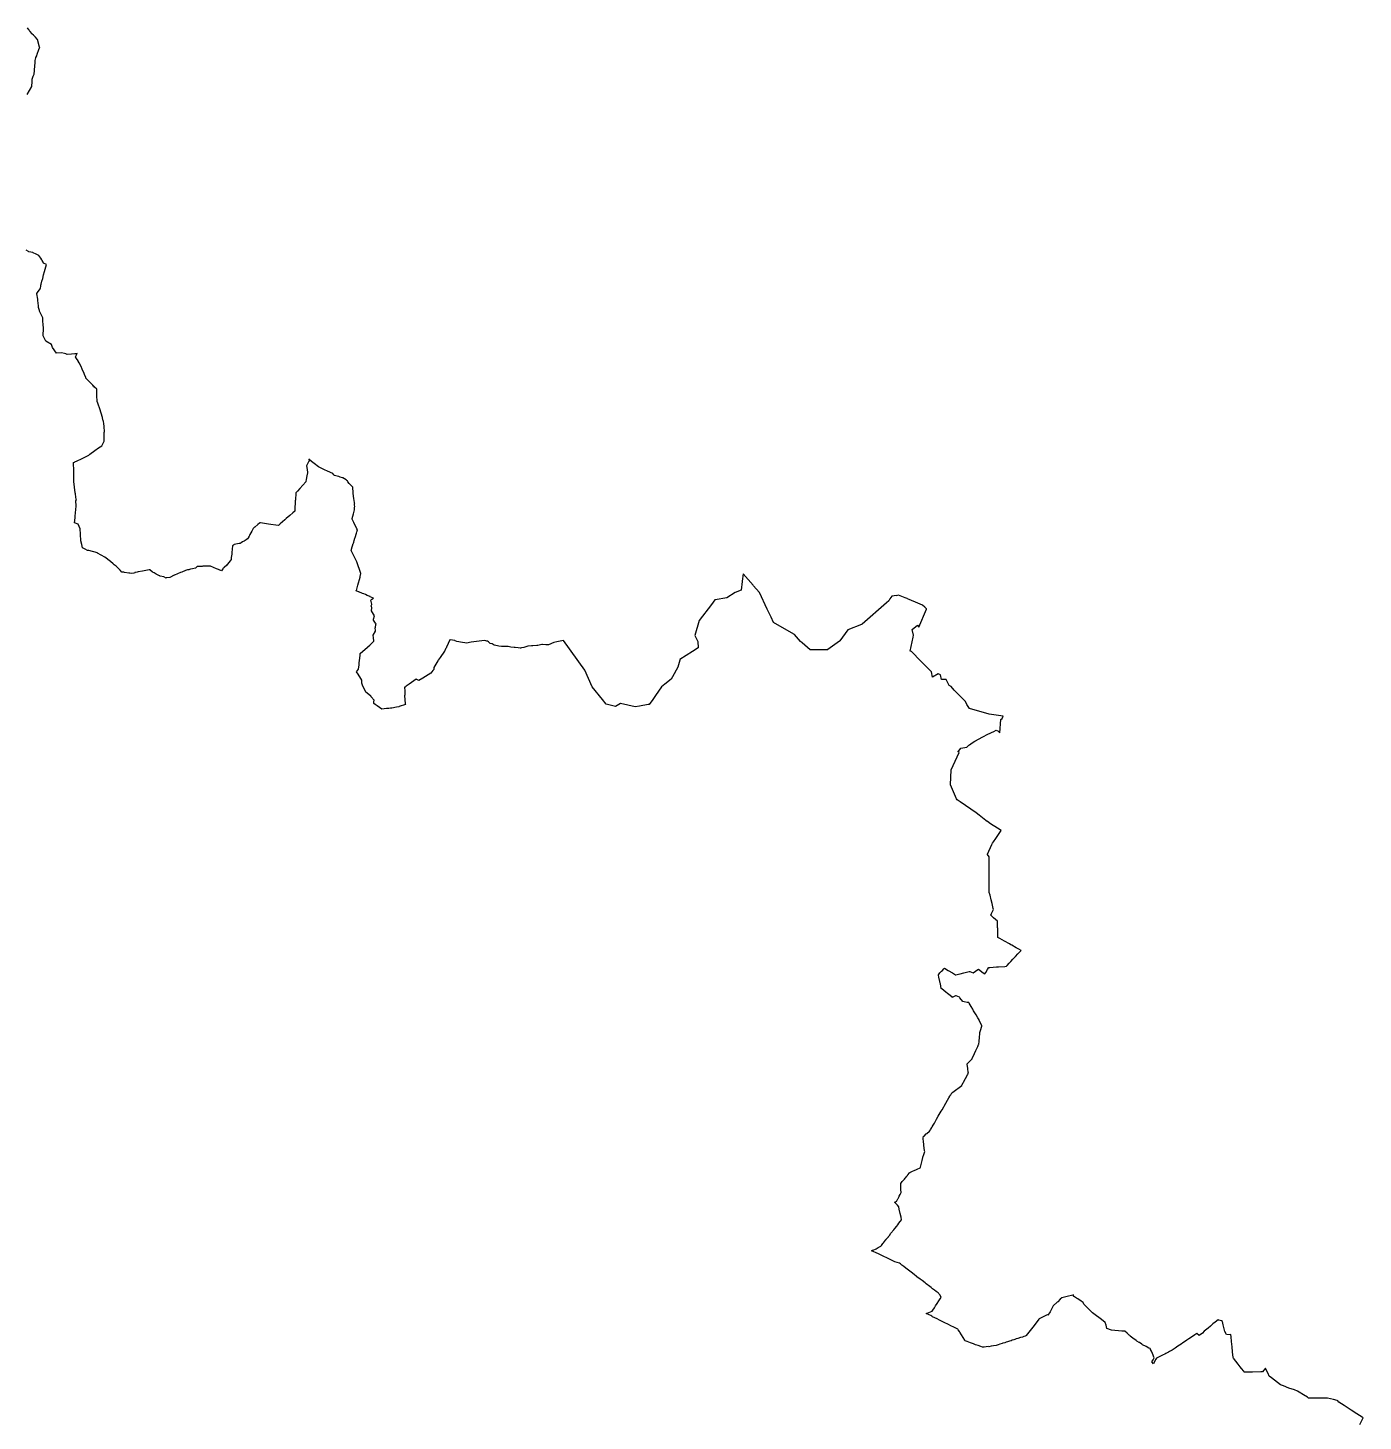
# Model space of a CAD drawing. Header units: metres. Extents: x 291232 to 378809, y 1824167 to 1998918.
# Drawn here: x 325981 to 360730, y 1955818 to 1992066 of the extents above; entities that cross this region are included whole.
import ezdxf

# ---------------------------------------------------------------- set-up
doc = ezdxf.new("R2010")
doc.units = ezdxf.units.M
doc.layers.add('DISTRICT BOUNDRY', color=86, linetype='Continuous')

msp = doc.modelspace()

# ---------------------------------------------------------------- linework, layer by layer
at = {"layer": 'DISTRICT BOUNDRY'}
for points in [[(325959, 1990336, 0), (326085, 1990539, 0), (326090, 1990668, 0), (326092, 1990733, 0), (326120, 1990808, 0), (326141, 1990865, 0), (326150, 1990953, 0), (326155, 1991004, 0), (326159, 1991040, 0), (326175, 1991195, 0), (326170, 1991218, 0), (326172, 1991219, 0), (326180, 1991254, 0), (326191, 1991289, 0), (326192, 1991293, 0), (326211, 1991342, 0), (326222, 1991384, 0), (326266, 1991501, 0), (326289, 1991560, 0), (326288, 1991561, 0), (326287, 1991565, 0), (326229, 1991762, 0), (326229, 1991763, 0), (326226, 1991767, 0), (326224, 1991770, 0), (326183, 1991820, 0), (326127, 1991879, 0), (326084, 1991913, 0), (326081, 1991919, 0), (326040, 1991970, 0), (326017, 1991999, 0), (326004, 1992021, 0), (326002, 1992027, 0), (325990, 1992041, 0), (325969, 1992066, 0)], [(360643, 1955734, 0), (360715, 1955869, 0), (360730, 1955901, 0), (360704, 1955919, 0), (360570, 1956006, 0), (360418, 1956107, 0), (360235, 1956224, 0), (360094, 1956315, 0), (360074, 1956346, 0), (360055, 1956355, 0), (359958, 1956379, 0), (359805, 1956414, 0), (359794, 1956419, 0), (359742, 1956419, 0), (359466, 1956419, 0), (359307, 1956418, 0), (359279, 1956440, 0), (359177, 1956503, 0), (359065, 1956571, 0), (359022, 1956598, 0), (358940, 1956629, 0), (358800, 1956679, 0), (358658, 1956734, 0), (358584, 1956762, 0), (358349, 1956940, 0), (358287, 1956989, 0), (358274, 1957011, 0), (358266, 1957033, 0), (358189, 1957192, 0), (358107, 1957104, 0), (358093, 1957104, 0), (358070, 1957099, 0), (357854, 1957093, 0), (357671, 1957088, 0), (357658, 1957088, 0), (357637, 1957088, 0), (357634, 1957099, 0), (357626, 1957115, 0), (357566, 1957189, 0), (357533, 1957231, 0), (357475, 1957302, 0), (357353, 1957460, 0), (357347, 1957472, 0), (357334, 1957622, 0), (357321, 1957750, 0), (357307, 1957886, 0), (357307, 1957890, 0), (357295, 1958011, 0), (357287, 1958069, 0), (357266, 1958060, 0), (357176, 1958072, 0), (357135, 1958149, 0), (357091, 1958322, 0), (357070, 1958409, 0), (357044, 1958430, 0), (356978, 1958448, 0), (356955, 1958455, 0), (356879, 1958393, 0), (356823, 1958349, 0), (356814, 1958338, 0), (356755, 1958290, 0), (356693, 1958240, 0), (356591, 1958154, 0), (356550, 1958106, 0), (356467, 1958042, 0), (356405, 1958094, 0), (356354, 1958061, 0), (356312, 1958033, 0), (356191, 1957955, 0), (356144, 1957923, 0), (356084, 1957882, 0), (356041, 1957853, 0), (355994, 1957823, 0), (355907, 1957765, 0), (355840, 1957718, 0), (355759, 1957668, 0), (355695, 1957626, 0), (355661, 1957609, 0), (355593, 1957576, 0), (355569, 1957560, 0), (355528, 1957539, 0), (355457, 1957508, 0), (355351, 1957453, 0), (355335, 1957428, 0), (355303, 1957367, 0), (355273, 1957305, 0), (355228, 1957359, 0), (355262, 1957415, 0), (355282, 1957443, 0), (355295, 1957468, 0), (355249, 1957573, 0), (355220, 1957640, 0), (355200, 1957685, 0), (355197, 1957693, 0), (355191, 1957705, 0), (355154, 1957719, 0), (355082, 1957756, 0), (354989, 1957799, 0), (354970, 1957821, 0), (354909, 1957860, 0), (354902, 1957867, 0), (354845, 1957896, 0), (354824, 1957912, 0), (354738, 1957980, 0), (354671, 1958032, 0), (354659, 1958042, 0), (354640, 1958058, 0), (354603, 1958090, 0), (354589, 1958106, 0), (354532, 1958155, 0), (354453, 1958155, 0), (354185, 1958185, 0), (354184, 1958184, 0), (354063, 1958224, 0), (354040, 1958312, 0), (354019, 1958383, 0), (353919, 1958460, 0), (353725, 1958607, 0), (353687, 1958638, 0), (353638, 1958685, 0), (353579, 1958743, 0), (353461, 1958859, 0), (353443, 1958905, 0), (353389, 1958942, 0), (353303, 1958996, 0), (353270, 1959017, 0), (353219, 1959051, 0), (353209, 1959057, 0), (353202, 1959061, 0), (353199, 1959063, 0), (353195, 1959068, 0), (353195, 1959071, 0), (353194, 1959092, 0), (353193, 1959100, 0), (353193, 1959101, 0), (353193, 1959102, 0), (353175, 1959098, 0), (353029, 1959063, 0), (352888, 1959027, 0), (352848, 1958991, 0), (352781, 1958925, 0), (352766, 1958910, 0), (352666, 1958815, 0), (352654, 1958804, 0), (352587, 1958663, 0), (352524, 1958577, 0), (352508, 1958584, 0), (352299, 1958477, 0), (352291, 1958472, 0), (352168, 1958309, 0), (352100, 1958222, 0), (351963, 1958049, 0), (351953, 1958038, 0), (351934, 1958031, 0), (351899, 1958018, 0), (351862, 1958006, 0), (351813, 1957991, 0), (351744, 1957970, 0), (351705, 1957957, 0), (351668, 1957945, 0), (351643, 1957936, 0), (351595, 1957920, 0), (351571, 1957911, 0), (351531, 1957898, 0), (351505, 1957889, 0), (351477, 1957881, 0), (351442, 1957868, 0), (351408, 1957858, 0), (351358, 1957842, 0), (351340, 1957837, 0), (351276, 1957816, 0), (351229, 1957800, 0), (351207, 1957791, 0), (351179, 1957787, 0), (351107, 1957774, 0), (351047, 1957765, 0), (350986, 1957754, 0), (350972, 1957760, 0), (350918, 1957752, 0), (350869, 1957745, 0), (350840, 1957741, 0), (350826, 1957743, 0), (350785, 1957758, 0), (350708, 1957784, 0), (350642, 1957807, 0), (350591, 1957827, 0), (350515, 1957853, 0), (350470, 1957870, 0), (350467, 1957871, 0), (350422, 1957890, 0), (350377, 1957907, 0), (350372, 1957909, 0), (350361, 1957926, 0), (350319, 1957996, 0), (350276, 1958062, 0), (350232, 1958136, 0), (350226, 1958146, 0), (350195, 1958195, 0), (350184, 1958212, 0), (350148, 1958228, 0), (350075, 1958264, 0), (350000, 1958299, 0), (349936, 1958330, 0), (349901, 1958348, 0), (349862, 1958368, 0), (349790, 1958403, 0), (349709, 1958443, 0), (349642, 1958476, 0), (349581, 1958508, 0), (349525, 1958535, 0), (349507, 1958546, 0), (349476, 1958562, 0), (349440, 1958579, 0), (349415, 1958590, 0), (349377, 1958609, 0), (349357, 1958621, 0), (349381, 1958629, 0), (349424, 1958644, 0), (349513, 1958675, 0), (349535, 1958709, 0), (349575, 1958769, 0), (349605, 1958819, 0), (349645, 1958879, 0), (349692, 1958950, 0), (349725, 1959001, 0), (349746, 1959037, 0), (349725, 1959094, 0), (349700, 1959125, 0), (349687, 1959136, 0), (349676, 1959144, 0), (349668, 1959152, 0), (349617, 1959191, 0), (349573, 1959226, 0), (349525, 1959263, 0), (349494, 1959287, 0), (349488, 1959292, 0), (349450, 1959322, 0), (349358, 1959394, 0), (349334, 1959412, 0), (349253, 1959475, 0), (349203, 1959513, 0), (349119, 1959575, 0), (349110, 1959582, 0), (349043, 1959634, 0), (348971, 1959690, 0), (348864, 1959774, 0), (348787, 1959830, 0), (348741, 1959865, 0), (348729, 1959875, 0), (348688, 1959906, 0), (348661, 1959927, 0), (348544, 1959960, 0), (348492, 1959985, 0), (348368, 1960045, 0), (348219, 1960115, 0), (348134, 1960158, 0), (348040, 1960204, 0), (347955, 1960243, 0), (347940, 1960250, 0), (347945, 1960255, 0), (347965, 1960263, 0), (347976, 1960263, 0), (348054, 1960303, 0), (348113, 1960335, 0), (348183, 1960374, 0), (348193, 1960386, 0), (348232, 1960437, 0), (348248, 1960459, 0), (348273, 1960492, 0), (348298, 1960525, 0), (348305, 1960534, 0), (348311, 1960541, 0), (348317, 1960548, 0), (348323, 1960555, 0), (348329, 1960562, 0), (348336, 1960569, 0), (348350, 1960585, 0), (348365, 1960600, 0), (348371, 1960607, 0), (348376, 1960614, 0), (348382, 1960621, 0), (348387, 1960628, 0), (348393, 1960635, 0), (348398, 1960642, 0), (348403, 1960649, 0), (348441, 1960704, 0), (348517, 1960797, 0), (348545, 1960829, 0), (348595, 1960893, 0), (348621, 1960928, 0), (348649, 1960966, 0), (348682, 1961009, 0), (348684, 1961012, 0), (348692, 1961022, 0), (348714, 1961054, 0), (348720, 1961063, 0), (348717, 1961074, 0), (348710, 1961108, 0), (348707, 1961121, 0), (348686, 1961220, 0), (348658, 1961333, 0), (348646, 1961392, 0), (348611, 1961434, 0), (348564, 1961485, 0), (348562, 1961488, 0), (348537, 1961515, 0), (348557, 1961526, 0), (348587, 1961542, 0), (348593, 1961551, 0), (348594, 1961552, 0), (348614, 1961584, 0), (348623, 1961600, 0), (348627, 1961608, 0), (348643, 1961642, 0), (348656, 1961668, 0), (348657, 1961670, 0), (348678, 1961710, 0), (348678, 1961710, 0), (348705, 1961763, 0), (348703, 1961845, 0), (348701, 1961931, 0), (348698, 1962000, 0), (348718, 1962026, 0), (348737, 1962049, 0), (348774, 1962095, 0), (348792, 1962117, 0), (348813, 1962142, 0), (348826, 1962158, 0), (348857, 1962189, 0), (348874, 1962212, 0), (348882, 1962223, 0), (348921, 1962275, 0), (348929, 1962284, 0), (348932, 1962285, 0), (348940, 1962289, 0), (348949, 1962293, 0), (348951, 1962294, 0), (348984, 1962309, 0), (349066, 1962344, 0), (349067, 1962344, 0), (349093, 1962358, 0), (349143, 1962382, 0), (349181, 1962395, 0), (349201, 1962405, 0), (349207, 1962425, 0), (349217, 1962462, 0), (349252, 1962598, 0), (349271, 1962676, 0), (349274, 1962684, 0), (349296, 1962754, 0), (349321, 1962833, 0), (349319, 1962853, 0), (349300, 1962994, 0), (349285, 1963109, 0), (349282, 1963143, 0), (349280, 1963162, 0), (349278, 1963178, 0), (349277, 1963196, 0), (349275, 1963206, 0), (349287, 1963220, 0), (349303, 1963235, 0), (349359, 1963289, 0), (349378, 1963302, 0), (349444, 1963365, 0), (349473, 1963396, 0), (349484, 1963416, 0), (349502, 1963453, 0), (349514, 1963474, 0), (349542, 1963520, 0), (349556, 1963541, 0), (349576, 1963571, 0), (349597, 1963607, 0), (349631, 1963673, 0), (349672, 1963749, 0), (349747, 1963880, 0), (349773, 1963919, 0), (349873, 1964094, 0), (349916, 1964170, 0), (349947, 1964225, 0), (349978, 1964271, 0), (349996, 1964303, 0), (350001, 1964311, 0), (350028, 1964356, 0), (350052, 1964375, 0), (350289, 1964554, 0), (350289, 1964555, 0), (350324, 1964621, 0), (350334, 1964639, 0), (350383, 1964732, 0), (350444, 1964843, 0), (350459, 1964869, 0), (350455, 1964900, 0), (350447, 1964987, 0), (350444, 1964999, 0), (350426, 1965099, 0), (350426, 1965100, 0), (350425, 1965114, 0), (350471, 1965160, 0), (350552, 1965244, 0), (350557, 1965252, 0), (350617, 1965383, 0), (350654, 1965464, 0), (350666, 1965491, 0), (350699, 1965562, 0), (350723, 1965618, 0), (350728, 1965627, 0), (350734, 1965692, 0), (350744, 1965807, 0), (350752, 1965896, 0), (350755, 1965927, 0), (350763, 1965952, 0), (350772, 1965984, 0), (350804, 1966092, 0), (350809, 1966109, 0), (350809, 1966110, 0), (350774, 1966175, 0), (350735, 1966250, 0), (350734, 1966256, 0), (350721, 1966281, 0), (350704, 1966312, 0), (350659, 1966385, 0), (350593, 1966496, 0), (350570, 1966534, 0), (350528, 1966604, 0), (350476, 1966689, 0), (350474, 1966692, 0), (350465, 1966706, 0), (350429, 1966713, 0), (350351, 1966730, 0), (350312, 1966738, 0), (350239, 1966833, 0), (350223, 1966851, 0), (350140, 1966881, 0), (350123, 1966885, 0), (350119, 1966883, 0), (350037, 1966840, 0), (350032, 1966844, 0), (349979, 1966888, 0), (349913, 1966944, 0), (349868, 1966982, 0), (349769, 1967064, 0), (349751, 1967077, 0), (349728, 1967196, 0), (349725, 1967209, 0), (349714, 1967259, 0), (349691, 1967371, 0), (349682, 1967421, 0), (349680, 1967432, 0), (349718, 1967478, 0), (349761, 1967521, 0), (349785, 1967546, 0), (349821, 1967585, 0), (349822, 1967586, 0), (349837, 1967601, 0), (349931, 1967545, 0), (350040, 1967480, 0), (350099, 1967449, 0), (350126, 1967433, 0), (350128, 1967432, 0), (350202, 1967450, 0), (350240, 1967457, 0), (350338, 1967481, 0), (350477, 1967514, 0), (350492, 1967516, 0), (350583, 1967482, 0), (350701, 1967564, 0), (350720, 1967577, 0), (350721, 1967578, 0), (350839, 1967485, 0), (350881, 1967451, 0), (350907, 1967493, 0), (350954, 1967566, 0), (350985, 1967615, 0), (350991, 1967622, 0), (351015, 1967624, 0), (351192, 1967635, 0), (351197, 1967636, 0), (351244, 1967639, 0), (351404, 1967649, 0), (351447, 1967651, 0), (351461, 1967668, 0), (351466, 1967674, 0), (351519, 1967733, 0), (351564, 1967780, 0), (351615, 1967835, 0), (351661, 1967884, 0), (351685, 1967910, 0), (351743, 1967972, 0), (351805, 1968039, 0), (351827, 1968062, 0), (351768, 1968095, 0), (351698, 1968134, 0), (351584, 1968198, 0), (351558, 1968212, 0), (351523, 1968232, 0), (351395, 1968303, 0), (351274, 1968373, 0), (351227, 1968401, 0), (351224, 1968469, 0), (351222, 1968566, 0), (351221, 1968643, 0), (351218, 1968656, 0), (351219, 1968699, 0), (351216, 1968790, 0), (351214, 1968825, 0), (351115, 1968913, 0), (351066, 1968959, 0), (351039, 1968983, 0), (351060, 1969024, 0), (351106, 1969111, 0), (351114, 1969126, 0), (351106, 1969155, 0), (351075, 1969281, 0), (351050, 1969377, 0), (351020, 1969501, 0), (351002, 1969573, 0), (350999, 1969582, 0), (350999, 1969593, 0), (350998, 1969661, 0), (350997, 1969759, 0), (350997, 1969815, 0), (350997, 1969905, 0), (350997, 1969969, 0), (350997, 1970033, 0), (350997, 1970070, 0), (350996, 1970125, 0), (350996, 1970189, 0), (350997, 1970247, 0), (350997, 1970290, 0), (350997, 1970390, 0), (350997, 1970452, 0), (350997, 1970474, 0), (350996, 1970501, 0), (350959, 1970562, 0), (350952, 1970570, 0), (350988, 1970645, 0), (351034, 1970744, 0), (351071, 1970821, 0), (351087, 1970851, 0), (351110, 1970885, 0), (351171, 1970977, 0), (351308, 1971186, 0), (351214, 1971247, 0), (351034, 1971361, 0), (350952, 1971414, 0), (350945, 1971419, 0), (350910, 1971447, 0), (350781, 1971548, 0), (350734, 1971587, 0), (350664, 1971641, 0), (350520, 1971739, 0), (350241, 1971929, 0), (350164, 1971981, 0), (350151, 1972011, 0), (349993, 1972369, 0), (350012, 1972759, 0), (350219, 1973212, 0), (350185, 1973239, 0), (350198, 1973251, 0), (350240, 1973301, 0), (350263, 1973329, 0), (350414, 1973356, 0), (350473, 1973404, 0), (350486, 1973417, 0), (350554, 1973462, 0), (350622, 1973507, 0), (350829, 1973618, 0), (350867, 1973637, 0), (350931, 1973671, 0), (350961, 1973687, 0), (351024, 1973720, 0), (351055, 1973734, 0), (351116, 1973762, 0), (351183, 1973792, 0), (351201, 1973785, 0), (351223, 1973777, 0), (351278, 1973727, 0), (351302, 1974075, 0), (351334, 1974100, 0), (351365, 1974156, 0), (351362, 1974156, 0), (350996, 1974213, 0), (350482, 1974356, 0), (350421, 1974466, 0), (350379, 1974540, 0), (350085, 1974834, 0), (350008, 1974930, 0), (349958, 1974960, 0), (349881, 1975113, 0), (349759, 1975115, 0), (349729, 1975235, 0), (349675, 1975263, 0), (349522, 1975175, 0), (349495, 1975314, 0), (349439, 1975371, 0), (349220, 1975594, 0), (348973, 1975845, 0), (348942, 1975846, 0), (349019, 1976211, 0), (349030, 1976265, 0), (348998, 1976414, 0), (349136, 1976526, 0), (349172, 1976474, 0), (349365, 1976942, 0), (349371, 1976951, 0), (349370, 1976952, 0), (349325, 1976994, 0), (349265, 1977050, 0), (349143, 1977100, 0), (348920, 1977192, 0), (348871, 1977212, 0), (348860, 1977217, 0), (348815, 1977235, 0), (348638, 1977305, 0), (348582, 1977289, 0), (348583, 1977302, 0), (348464, 1977280, 0), (348464, 1977280, 0), (348417, 1977209, 0), (348395, 1977175, 0), (348384, 1977159, 0), (348325, 1977107, 0), (347689, 1976551, 0), (347686, 1976549, 0), (347672, 1976544, 0), (347316, 1976406, 0), (347115, 1976121, 0), (347103, 1976112, 0), (346799, 1975893, 0), (346791, 1975886, 0), (346718, 1975886, 0), (346344, 1975883, 0), (346132, 1976064, 0), (346090, 1976099, 0), (345931, 1976285, 0), (345797, 1976363, 0), (345386, 1976599, 0), (345321, 1976734, 0), (345245, 1976894, 0), (345239, 1976906, 0), (345223, 1976940, 0), (345017, 1977372, 0), (345010, 1977387, 0), (344868, 1977551, 0), (344856, 1977564, 0), (344595, 1977865, 0), (344573, 1977675, 0), (344571, 1977662, 0), (344544, 1977438, 0), (344388, 1977376, 0), (344172, 1977237, 0), (343870, 1977185, 0), (343859, 1977183, 0), (343769, 1977064, 0), (343454, 1976650, 0), (343336, 1976258, 0), (343419, 1976103, 0), (343426, 1975937, 0), (343280, 1975843, 0), (342951, 1975631, 0), (342948, 1975620, 0), (342896, 1975432, 0), (342757, 1975183, 0), (342755, 1975180, 0), (342720, 1975118, 0), (342554, 1974988, 0), (342467, 1974920, 0), (342314, 1974699, 0), (342244, 1974596, 0), (342146, 1974463, 0), (342127, 1974460, 0), (341899, 1974419, 0), (341786, 1974399, 0), (341401, 1974486, 0), (341274, 1974414, 0), (341031, 1974474, 0), (340932, 1974595, 0), (340665, 1974924, 0), (340479, 1975357, 0), (339920, 1976124, 0), (339745, 1976090, 0), (339665, 1976074, 0), (339533, 1976017, 0), (339458, 1976018, 0), (339371, 1976019, 0), (339353, 1976020, 0), (339253, 1975998, 0), (339248, 1975997, 0), (339230, 1975996, 0), (339120, 1975989, 0), (339090, 1975988, 0), (338998, 1975983, 0), (338992, 1975982, 0), (338915, 1975950, 0), (338885, 1975944, 0), (338830, 1975933, 0), (338798, 1975927, 0), (338794, 1975927, 0), (338742, 1975934, 0), (338660, 1975944, 0), (338654, 1975945, 0), (338633, 1975948, 0), (338554, 1975958, 0), (338516, 1975962, 0), (338479, 1975969, 0), (338447, 1975975, 0), (338437, 1975975, 0), (338412, 1975974, 0), (338315, 1975970, 0), (338310, 1975970, 0), (338241, 1975984, 0), (338126, 1976007, 0), (338116, 1976009, 0), (338066, 1976041, 0), (338066, 1976042, 0), (338012, 1976053, 0), (337980, 1976086, 0), (337977, 1976089, 0), (337960, 1976104, 0), (337955, 1976108, 0), (337928, 1976112, 0), (337925, 1976113, 0), (337901, 1976118, 0), (337875, 1976124, 0), (337873, 1976124, 0), (337794, 1976118, 0), (337791, 1976117, 0), (337518, 1976087, 0), (337515, 1976086, 0), (337400, 1976055, 0), (337352, 1976063, 0), (337288, 1976074, 0), (337144, 1976098, 0), (337103, 1976120, 0), (337093, 1976125, 0), (336969, 1976143, 0), (336960, 1976144, 0), (336874, 1975955, 0), (336863, 1975929, 0), (336853, 1975909, 0), (336831, 1975859, 0), (336826, 1975848, 0), (336710, 1975685, 0), (336658, 1975612, 0), (336649, 1975600, 0), (336548, 1975425, 0), (336548, 1975425, 0), (336546, 1975377, 0), (336545, 1975370, 0), (336524, 1975343, 0), (336470, 1975275, 0), (336469, 1975274, 0), (336263, 1975149, 0), (336159, 1975086, 0), (336086, 1975125, 0), (336025, 1975081, 0), (335900, 1974991, 0), (335822, 1974935, 0), (335796, 1974916, 0), (335787, 1974909, 0), (335788, 1974812, 0), (335789, 1974709, 0), (335784, 1974700, 0), (335779, 1974693, 0), (335804, 1974483, 0), (335806, 1974465, 0), (335646, 1974406, 0), (335637, 1974403, 0), (335631, 1974401, 0), (335573, 1974391, 0), (335529, 1974383, 0), (335495, 1974377, 0), (335455, 1974370, 0), (335449, 1974369, 0), (335432, 1974366, 0), (335420, 1974365, 0), (335377, 1974361, 0), (335349, 1974359, 0), (335311, 1974355, 0), (335195, 1974345, 0), (335073, 1974427, 0), (335022, 1974462, 0), (334989, 1974484, 0), (334989, 1974536, 0), (334990, 1974575, 0), (334919, 1974665, 0), (334912, 1974675, 0), (334910, 1974676, 0), (334814, 1974756, 0), (334778, 1974787, 0), (334770, 1974802, 0), (334693, 1974965, 0), (334691, 1974969, 0), (334672, 1975018, 0), (334672, 1975036, 0), (334670, 1975093, 0), (334669, 1975094, 0), (334645, 1975135, 0), (334576, 1975251, 0), (334532, 1975315, 0), (334536, 1975316, 0), (334585, 1975378, 0), (334600, 1975494, 0), (334606, 1975537, 0), (334614, 1975616, 0), (334618, 1975656, 0), (334621, 1975682, 0), (334623, 1975703, 0), (334625, 1975722, 0), (334628, 1975749, 0), (334630, 1975768, 0), (334632, 1975784, 0), (334632, 1975786, 0), (334822, 1975958, 0), (334827, 1975963, 0), (334879, 1976009, 0), (334978, 1976102, 0), (334983, 1976112, 0), (334983, 1976114, 0), (334982, 1976120, 0), (334976, 1976200, 0), (334971, 1976266, 0), (335027, 1976367, 0), (335025, 1976397, 0), (335022, 1976446, 0), (335027, 1976478, 0), (335038, 1976537, 0), (335039, 1976548, 0), (335042, 1976561, 0), (335029, 1976580, 0), (335013, 1976601, 0), (334974, 1976656, 0), (334974, 1976658, 0), (334977, 1976686, 0), (335004, 1976768, 0), (334926, 1976895, 0), (334925, 1976895, 0), (334926, 1976900, 0), (334936, 1976978, 0), (334933, 1976985, 0), (334924, 1977005, 0), (334916, 1977026, 0), (334930, 1977067, 0), (334931, 1977070, 0), (334903, 1977180, 0), (334932, 1977202, 0), (334972, 1977233, 0), (334890, 1977267, 0), (334887, 1977269, 0), (334861, 1977280, 0), (334835, 1977291, 0), (334814, 1977300, 0), (334767, 1977320, 0), (334721, 1977339, 0), (334691, 1977352, 0), (334592, 1977394, 0), (334587, 1977396, 0), (334529, 1977419, 0), (334529, 1977427, 0), (334530, 1977429, 0), (334570, 1977569, 0), (334629, 1977775, 0), (334633, 1977789, 0), (334643, 1977869, 0), (334644, 1977872, 0), (334540, 1978171, 0), (334427, 1978401, 0), (334411, 1978432, 0), (334410, 1978435, 0), (334395, 1978465, 0), (334403, 1978492, 0), (334407, 1978505, 0), (334449, 1978648, 0), (334452, 1978660, 0), (334460, 1978687, 0), (334472, 1978727, 0), (334490, 1978789, 0), (334496, 1978810, 0), (334496, 1978810, 0), (334532, 1978921, 0), (334544, 1978958, 0), (334548, 1978968, 0), (334552, 1978982, 0), (334559, 1979004, 0), (334557, 1979008, 0), (334543, 1979035, 0), (334463, 1979195, 0), (334435, 1979252, 0), (334418, 1979287, 0), (334421, 1979301, 0), (334422, 1979303, 0), (334453, 1979422, 0), (334480, 1979527, 0), (334480, 1979530, 0), (334481, 1979575, 0), (334481, 1979578, 0), (334485, 1979597, 0), (334489, 1979611, 0), (334488, 1979617, 0), (334484, 1979645, 0), (334484, 1979651, 0), (334481, 1979670, 0), (334485, 1979679, 0), (334486, 1979680, 0), (334483, 1979698, 0), (334482, 1979706, 0), (334471, 1979776, 0), (334466, 1979817, 0), (334449, 1979964, 0), (334447, 1979987, 0), (334444, 1980014, 0), (334443, 1980023, 0), (334439, 1980064, 0), (334438, 1980070, 0), (334437, 1980116, 0), (334434, 1980119, 0), (334359, 1980195, 0), (334358, 1980196, 0), (334347, 1980210, 0), (334312, 1980255, 0), (334310, 1980257, 0), (334298, 1980278, 0), (334296, 1980280, 0), (334296, 1980281, 0), (334279, 1980289, 0), (334265, 1980304, 0), (334261, 1980309, 0), (334261, 1980309, 0), (334179, 1980358, 0), (334179, 1980359, 0), (334165, 1980363, 0), (334109, 1980380, 0), (334071, 1980390, 0), (334033, 1980400, 0), (333958, 1980420, 0), (333945, 1980437, 0), (333919, 1980469, 0), (333782, 1980533, 0), (333700, 1980571, 0), (333600, 1980618, 0), (333547, 1980643, 0), (333546, 1980643, 0), (333542, 1980645, 0), (333508, 1980671, 0), (333465, 1980706, 0), (333362, 1980786, 0), (333292, 1980841, 0), (333294, 1980834, 0), (333301, 1980796, 0), (333301, 1980794, 0), (333288, 1980772, 0), (333268, 1980737, 0), (333230, 1980671, 0), (333230, 1980670, 0), (333246, 1980579, 0), (333259, 1980500, 0), (333258, 1980491, 0), (333245, 1980415, 0), (333228, 1980319, 0), (333219, 1980261, 0), (333218, 1980254, 0), (333057, 1980081, 0), (332996, 1980015, 0), (332981, 1979999, 0), (332953, 1979969, 0), (332953, 1979965, 0), (332953, 1979958, 0), (332953, 1979958, 0), (332943, 1979785, 0), (332941, 1979764, 0), (332936, 1979672, 0), (332932, 1979613, 0), (332929, 1979559, 0), (332928, 1979534, 0), (332927, 1979524, 0), (332925, 1979492, 0), (332878, 1979450, 0), (332798, 1979380, 0), (332705, 1979299, 0), (332671, 1979270, 0), (332551, 1979166, 0), (332513, 1979132, 0), (332499, 1979120, 0), (332493, 1979121, 0), (332247, 1979156, 0), (332084, 1979179, 0), (332038, 1979186, 0), (332020, 1979188, 0), (332012, 1979182, 0), (331965, 1979143, 0), (331889, 1979077, 0), (331883, 1979072, 0), (331854, 1979047, 0), (331843, 1979038, 0), (331807, 1978970, 0), (331760, 1978884, 0), (331748, 1978861, 0), (331738, 1978842, 0), (331724, 1978817, 0), (331720, 1978809, 0), (331701, 1978775, 0), (331698, 1978769, 0), (331660, 1978746, 0), (331607, 1978715, 0), (331571, 1978693, 0), (331533, 1978671, 0), (331507, 1978655, 0), (331482, 1978650, 0), (331347, 1978621, 0), (331336, 1978611, 0), (331330, 1978606, 0), (331306, 1978586, 0), (331304, 1978563, 0), (331301, 1978529, 0), (331296, 1978487, 0), (331291, 1978434, 0), (331290, 1978419, 0), (331285, 1978373, 0), (331276, 1978285, 0), (331275, 1978270, 0), (331271, 1978231, 0), (331244, 1978198, 0), (331177, 1978115, 0), (331176, 1978113, 0), (331158, 1978090, 0), (331092, 1978029, 0), (331070, 1978009, 0), (331068, 1978006, 0), (331059, 1977995, 0), (331058, 1977993, 0), (331020, 1977943, 0), (330963, 1977966, 0), (330943, 1977975, 0), (330890, 1977996, 0), (330730, 1978062, 0), (330572, 1978057, 0), (330572, 1978057, 0), (330571, 1978057, 0), (330538, 1978057, 0), (330519, 1978056, 0), (330512, 1978056, 0), (330503, 1978056, 0), (330493, 1978055, 0), (330482, 1978055, 0), (330456, 1978054, 0), (330450, 1978054, 0), (330448, 1978054, 0), (330448, 1978054, 0), (330444, 1978054, 0), (330432, 1978054, 0), (330420, 1978053, 0), (330414, 1978053, 0), (330411, 1978053, 0), (330410, 1978053, 0), (330409, 1978053, 0), (330409, 1978053, 0), (330409, 1978053, 0), (330408, 1978053, 0), (330390, 1978053, 0), (330388, 1978053, 0), (330383, 1978052, 0), (330342, 1978013, 0), (330262, 1977993, 0), (330214, 1977981, 0), (330191, 1977976, 0), (330168, 1977970, 0), (330137, 1977962, 0), (330084, 1977949, 0), (329990, 1977909, 0), (329985, 1977907, 0), (329951, 1977893, 0), (329801, 1977829, 0), (329799, 1977829, 0), (329787, 1977823, 0), (329673, 1977769, 0), (329584, 1977754, 0), (329583, 1977753, 0), (329520, 1977785, 0), (329422, 1977805, 0), (329414, 1977807, 0), (329411, 1977808, 0), (329321, 1977855, 0), (329264, 1977884, 0), (329229, 1977901, 0), (329152, 1977965, 0), (329141, 1977963, 0), (328968, 1977932, 0), (328856, 1977913, 0), (328824, 1977907, 0), (328769, 1977897, 0), (328763, 1977888, 0), (328735, 1977881, 0), (328679, 1977868, 0), (328677, 1977868, 0), (328631, 1977876, 0), (328609, 1977879, 0), (328497, 1977899, 0), (328476, 1977902, 0), (328450, 1977906, 0), (328423, 1977909, 0), (328380, 1977954, 0), (328280, 1978058, 0), (328225, 1978098, 0), (328206, 1978116, 0), (328204, 1978118, 0), (328129, 1978181, 0), (327987, 1978292, 0), (327986, 1978292, 0), (327795, 1978403, 0), (327792, 1978405, 0), (327564, 1978467, 0), (327531, 1978471, 0), (327470, 1978502, 0), (327404, 1978536, 0), (327385, 1978623, 0), (327364, 1978723, 0), (327354, 1978898, 0), (327343, 1979030, 0), (327294, 1979150, 0), (327198, 1979190, 0), (327209, 1979315, 0), (327213, 1979363, 0), (327220, 1979446, 0), (327235, 1979619, 0), (327230, 1979774, 0), (327245, 1979783, 0), (327240, 1979799, 0), (327220, 1979931, 0), (327218, 1979947, 0), (327215, 1979973, 0), (327176, 1980261, 0), (327174, 1980279, 0), (327176, 1980529, 0), (327173, 1980760, 0), (327196, 1980770, 0), (327201, 1980773, 0), (327264, 1980803, 0), (327379, 1980858, 0), (327569, 1980951, 0), (327579, 1980956, 0), (327591, 1980975, 0), (327723, 1981069, 0), (327820, 1981136, 0), (327903, 1981194, 0), (327950, 1981276, 0), (327970, 1981310, 0), (327970, 1981323, 0), (327970, 1981366, 0), (327969, 1981546, 0), (327974, 1981557, 0), (327969, 1981693, 0), (327956, 1981769, 0), (327946, 1981821, 0), (327939, 1981852, 0), (327935, 1981870, 0), (327921, 1981933, 0), (327886, 1982046, 0), (327853, 1982151, 0), (327808, 1982276, 0), (327791, 1982325, 0), (327787, 1982336, 0), (327781, 1982404, 0), (327778, 1982444, 0), (327778, 1982463, 0), (327774, 1982670, 0), (327718, 1982721, 0), (327695, 1982743, 0), (327691, 1982747, 0), (327673, 1982770, 0), (327649, 1982793, 0), (327629, 1982813, 0), (327483, 1982961, 0), (327493, 1982963, 0), (327491, 1982967, 0), (327459, 1983044, 0), (327447, 1983074, 0), (327398, 1983189, 0), (327372, 1983252, 0), (327318, 1983349, 0), (327294, 1983391, 0), (327287, 1983402, 0), (327249, 1983463, 0), (327220, 1983510, 0), (327267, 1983590, 0), (327262, 1983590, 0), (327240, 1983589, 0), (327206, 1983586, 0), (327202, 1983586, 0), (327118, 1983579, 0), (327006, 1983571, 0), (326967, 1983583, 0), (326934, 1983593, 0), (326860, 1983615, 0), (326725, 1983601, 0), (326624, 1983747, 0), (326597, 1983832, 0), (326446, 1983913, 0), (326398, 1984018, 0), (326385, 1984039, 0), (326378, 1984058, 0), (326387, 1984253, 0), (326386, 1984263, 0), (326380, 1984344, 0), (326373, 1984440, 0), (326371, 1984473, 0), (326368, 1984523, 0), (326287, 1984697, 0), (326280, 1984711, 0), (326275, 1984737, 0), (326262, 1984793, 0), (326255, 1984848, 0), (326251, 1984887, 0), (326239, 1984992, 0), (326237, 1985006, 0), (326212, 1985146, 0), (326217, 1985156, 0), (326230, 1985185, 0), (326298, 1985279, 0), (326300, 1985281, 0), (326307, 1985290, 0), (326318, 1985346, 0), (326323, 1985373, 0), (326328, 1985401, 0), (326345, 1985472, 0), (326374, 1985543, 0), (326385, 1985645, 0), (326412, 1985726, 0), (326463, 1985909, 0), (326387, 1985942, 0), (326376, 1985972, 0), (326355, 1986011, 0), (326343, 1986029, 0), (326321, 1986074, 0), (326269, 1986142, 0), (326197, 1986177, 0), (326121, 1986217, 0), (326108, 1986219, 0), (326005, 1986243, 0), (325996, 1986245, 0), (325935, 1986287, 0)]]:
    msp.add_polyline3d(points, dxfattribs=at)

doc.saveas('drawing.dxf')
